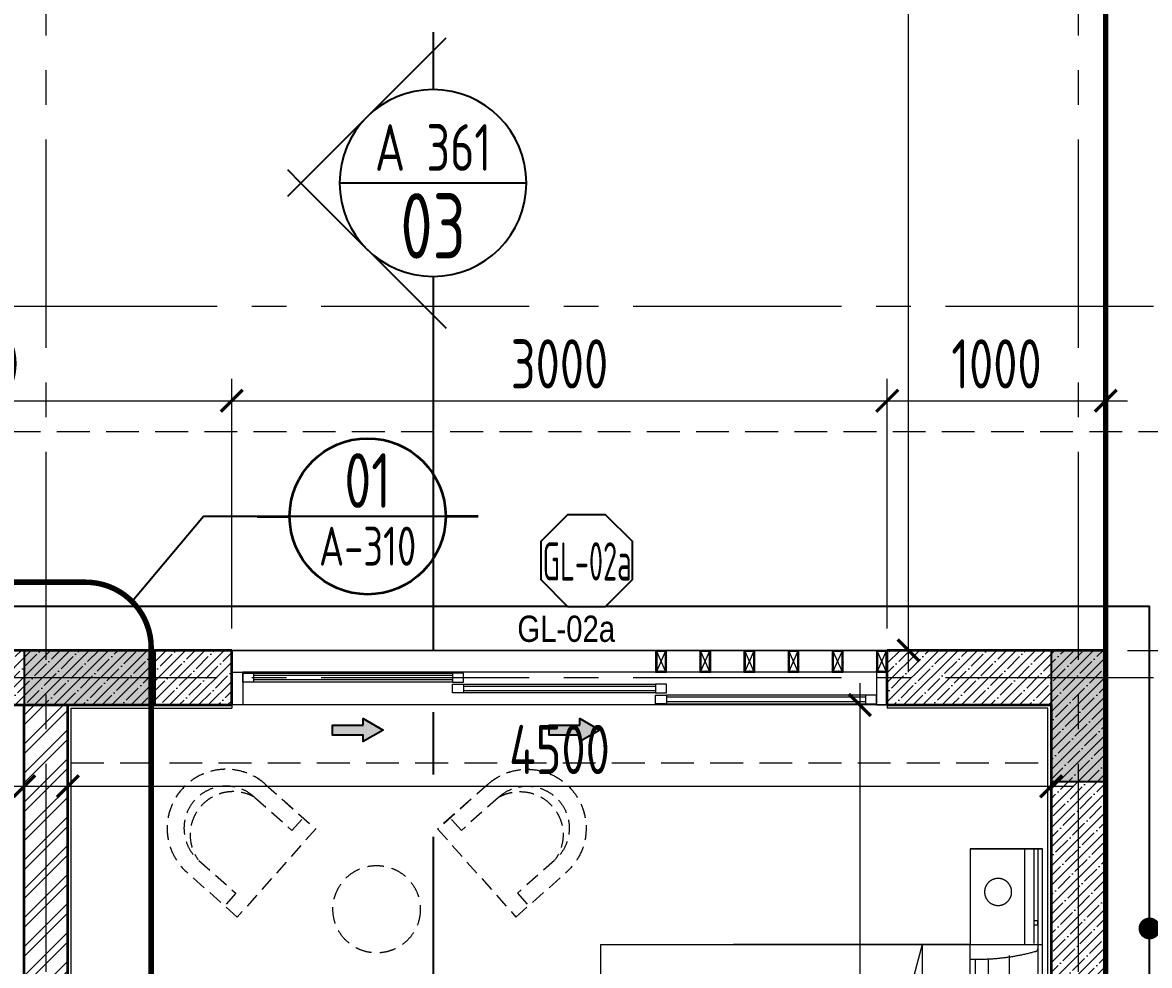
# Model space of a CAD drawing. Header units: millimetres. Extents: x -8913 to 62688, y -13000 to 43000.
# Drawn here: x 45830 to 50988, y 21357 to 25674 of the extents above; entities that cross this region are included whole.
import ezdxf
from ezdxf.enums import TextEntityAlignment as Align

# ---------------------------------------------------------------- set-up
doc = ezdxf.new("R2010")
doc.units = ezdxf.units.MM
doc.header["$MEASUREMENT"] = 0
doc.header["$PDMODE"] = 1
for name, pattern in [('1735 X DT-5BR-FFP$0$DASHED', [0.75, 0.5, -0.25]), ('1735 X DT-5BR-FFP$0$HIDDEN', [0.375, 0.25, -0.125]), ('1735 X DT-5BR-Grids$0$CENTER2', [28.575, 19.05, -3.175, 3.175, -3.175]), ('1735 X DT-5BR-Plot Limit$0$PHANTOM', [2.5, 1.25, -0.25, 0.25, -0.25, 0.25, -0.25]), ('HIDDEN2', [4.7625, 3.175, -1.5875])]:
    doc.linetypes.add(name, pattern=pattern)
for name, color, linetype in [('03-Col-DT-5BR-First Floor$0$ST--Column', 4, 'Continuous'), ('03-Col-DT-5BR-First Floor$0$ST--Column Hatch', 253, 'Continuous'), ('08--SPACENUMBER-1', 8, 'Continuous'), ('08--WINREF-1', 8, 'Continuous'), ('1735 X DT-5BR-FFP$0$G-COLR-252', 252, 'Continuous'), ('1735 X DT-5BR-FFP$0$L-Louvers 1', 2, 'Continuous'), ('1735 X DT-5BR-Plot Limit$0$Z-BUILDING SETBACK', 150, '1735 X DT-5BR-Plot Limit$0$PHANTOM')]:
    doc.layers.add(name, color=color, linetype=linetype)
for name, color, linetype, lineweight in [('05--LEADER', 8, 'Continuous', 13), ('07--DIM-2', 2, 'Continuous', 25), ('08--DETREF', 7, 'Continuous', 25), ('08--SECTREF', 7, 'Continuous', 35), ('08--SECTREF-1', 2, 'Continuous', 25), ('08--SECTREF-2', 4, 'Continuous', 35), ('08--WINREF', 7, 'Continuous', 25), ('1735 X DT-5BR-FFP$0$04--HATCH-0', 251, 'Continuous', 9), ('1735 X DT-5BR-FFP$0$06--LINE ABOVE', 9, '1735 X DT-5BR-FFP$0$DASHED', 15), ('1735 X DT-5BR-FFP$0$F--BLOCKWALL-2', 2, 'Continuous', 25), ('1735 X DT-5BR-FFP$0$F--BLOCKWALL-3--HOLLOW', 3, 'Continuous', 35), ('1735 X DT-5BR-FFP$0$F--BLOCKWALL-3--INSULATED', 3, 'Continuous', 35), ('1735 X DT-5BR-FFP$0$F--BLOCKWALL-HATCH--HOLLOW', 251, 'Continuous', 13), ('1735 X DT-5BR-FFP$0$F--BLOCKWALL-HATCH--INSULATED', 251, 'Continuous', 13), ('1735 X DT-5BR-FFP$0$L--DOORS-1', 9, 'Continuous', 18), ('1735 X DT-5BR-FFP$0$L--DOORS-2', 2, 'Continuous', 25), ('1735 X DT-5BR-FFP$0$L--LOUVER-TIMBER', 1, 'Continuous', 15), ('1735 X DT-5BR-FFP$0$L--WINDOW-0', 8, 'Continuous', 13), ('1735 X DT-5BR-FFP$0$L--WINDOW-1', 9, 'Continuous', 18), ('1735 X DT-5BR-FFP$0$L--WINDOW-2', 2, 'Continuous', 15), ('1735 X DT-5BR-FFP$0$M--PLASTER-0', 8, 'Continuous', 9), ('1735 X DT-5BR-FFP$0$N--FURNITURE-0', 251, '1735 X DT-5BR-FFP$0$HIDDEN', 13), ('1735 X DT-5BR-Grids$0$03--GRID', 252, '1735 X DT-5BR-Grids$0$CENTER2', 5), ('1735 X DT-5BR-Grids$0$08--DETREF', 7, 'Continuous', 25), ('1735 X DT-5BR-Grids$0$08--MAIN SECT REF', 7, 'Continuous', 25), ('1735 X DT-5BR-Grids$0$08--SECTREF', 7, 'Continuous', 25), ('1735 X DT-5BR-Grids$0$08--SECTREF-1', 2, 'Continuous', 25), ('1735 X DT-5BR-Grids$0$08--SECTREF-2', 4, 'Continuous', 35), ('Z--X-REF', 7, 'Continuous', 0)]:
    doc.layers.add(name, color=color, linetype=linetype, lineweight=lineweight)
for name, color, linetype, lineweight, plot in [('1735 X DT-5BR-FFP$0$00--Glazing No', 6, 'Continuous', 0, False), ('1735 X DT-5BR-FFP$0$X-Wipeout 1', 251, 'Continuous', 25, False), ('1735 X DT-5BR-FFP-Ext$0$00--ORIGIN', 6, 'Continuous', 0, False)]:
    doc.layers.add(name, color=color, linetype=linetype, lineweight=lineweight, plot=plot)
doc.styles.add('1735 X DT-5BR-FFP$0$style1', font='arial.ttf', dxfattribs={"width": 0.8, "height": 250})
doc.styles.add('1735 X DT-5BR-Grids$0$ISO', font='isocp2.shx', dxfattribs={"width": 0.8})
doc.styles.add('ISO', font='isocp2.shx', dxfattribs={"width": 0.8})
doc.dimstyles.new('1-100_AR', dxfattribs={"dimtxt": 225, "dimasz": 100, "dimexe": 100, "dimexo": 100, "dimgap": 0, "dimtad": 0, "dimdec": 0, "dimzin": 12, "dimdsep": 46, "dimtxsty": 'ISO', "dimblk": 'ARCHTICK', "dimcen": 100, "dimdle": 100, "dimclrd": 8, "dimclre": 9, "dimclrt": 2, "dimadec": 0, "dimazin": 0, "dimtfac": 1, "dimtdec": 0, "dimtmove": 0, "dimatfit": 2, "dimldrblk": 'ARCHTICK', "dimfxl": 1, "dimtvp": 0.75, "dimtolj": 1, "dimtzin": 12, "dimlwd": 9, "dimlwe": 9, "dimarcsym": 0})

# ---------------------------------------------------------------- blocks, each defined once
blk = doc.blocks.new('1735 X DT-5BR-FFP$0$bd2')
at = {"ltscale": 300}
for p, q in [((-0.9015, 2.023), (-0.9016, 0)), ((-0.9015, 2.023), (0.9062, 2.023)), ((0.9062, 2.023), (0.9062, 0)), ((-0.7082, 0.6011), (-0.7082, 2.0111)), ((-0.5363, 0.6464), (-0.5363, 2.0111)), ((-0.3643, 0.6918), (-0.3643, 2.0111)), ((-0.1924, 0.7371), (-0.1924, 2.0111)), ((-0.0204, 0.7817), (-0.0204, 2.0111)), ((0.1515, 0.7491), (0.1515, 2.0111)), ((0.3235, 0.7038), (0.3235, 2.0111)), ((0.4954, 0.6584), (0.4955, 2.0111)), ((0.6674, 0.6131), (0.6674, 2.0111)), ((-0.9015, 0.331), (-0.9015, 1.413)), ((0.6674, 0.331), (0.6674, 0.3734)), ((-1.3386, 0.331), (-0.9015, 0.331)), ((-1.3386, 0.331), (-1.3386, 0)), ((-1.3386, 0), (-1.3386, 0.331)), ((-1.3386, 0.331), (-0.9015, 0.331)), ((-0.6589, 0.331), (-0.9015, 0.331)), ((-0.1523, 0.331), (0.1652, 0.331)), ((0.6636, 0.331), (0.9019, 0.331)), ((1.3433, 0.331), (0.9062, 0.331)), ((0.9062, 0.331), (1.3433, 0.331)), ((1.3433, 0.331), (1.3433, 0)), ((1.3433, 0.331), (1.3433, 0)), ((-0.6588, 0.3061), (-0.8327, 0.3061)), ((0.1665, 0.3061), (-0.1607, 0.3061)), ((0.8374, 0.3061), (0.6635, 0.3061)), ((-0.6583, 0.2459), (-0.8366, 0.2459)), ((0.1653, 0.2459), (-0.1618, 0.2459)), ((0.8413, 0.2459), (0.663, 0.2459)), ((-0.3915, 0.1746), (-0.481, 0.1746)), ((0.4857, 0.1746), (0.3962, 0.1746)), ((1.2208, 0.201), (1.2208, 0.1334)), ((1.2638, 0.201), (1.2638, 0.1334)), ((-0.6692, 0.1513), (-0.8504, 0.1513)), ((0.1517, 0.1513), (-0.1517, 0.1513)), ((0.8551, 0.1513), (0.6738, 0.1513)), ((-1.3386, 0.0817), (-1.0287, 0.0817)), ((-1.2504, 0.0817), (-1.2247, 0.0817)), ((-1.2161, 0.0817), (-0.9016, 0.0817)), ((1.2208, 0.0817), (0.9062, 0.0817)), ((1.3433, 0.0817), (1.0334, 0.0817)), ((1.2552, 0.0817), (1.2294, 0.0817)), ((-1.3386, 0.0387), (-0.9058, 0.0387)), ((-1.3386, 0.0215), (1.3386, 0.0215)), ((1.3386, 0), (-1.3386, 0)), ((1.3433, 0), (-1.3386, 0)), ((1.3433, 0.0387), (0.9105, 0.0387))]:
    blk.add_line(p, q, dxfattribs=at)
for points in [[(-0.9015, 0.5502), (0.0024, 0.7884), (0.9062, 0.5501)], [(-0.9015, 0.5502), (0.9062, 0.5501)]]:
    blk.add_lwpolyline(points, dxfattribs=at)
for points in [[(1.1563, 0.244), (1.3282, 0.244), (1.3282, 0.2182), (1.1563, 0.2182)], [(1.2165, 0.2096), (1.2681, 0.2096), (1.2681, 0.201), (1.2165, 0.201)], [(1.238, 0.2182), (1.2466, 0.2182), (1.2466, 0.2096), (1.238, 0.2096)], [(1.2165, 0.1334), (1.2681, 0.1334), (1.2681, 0.1248), (1.2165, 0.1248)], [(-1.009, 0.0387), (-0.9918, 0.0387), (-0.9918, 0.0215), (-1.009, 0.0215)], [(1.0137, 0.0387), (0.9965, 0.0387), (0.9965, 0.0215), (1.0137, 0.0215)]]:
    blk.add_lwpolyline(points, close=True, dxfattribs=at)
blk.add_circle((-1.1416, 0.2028), 0.0619, dxfattribs=at)
for centre, radius, start, end in [((-0.4385, -0.2258), 0.7092, 89.9998, 109.5031), ((-0.4386, 0.3289), 0.1545, 43.1057, 89.9616), ((-0.361, -0.0107), 0.4816, 63.713, 91.9015), ((0.4431, -0.2258), 0.7092, 99.0578, 114.1992), ((0.4366, 0.3192), 0.1604, 96.3738, 162.626), ((0.4512, 0.3568), 0.1679, 135.4475, 176.4867), ((0.3656, 0.6867), 0.2148, 260.8629, 288.8516), ((0.4431, -0.2258), 0.7092, 70.4966, 90.755), ((-1.2982, 0.2945), 0.6404, 347.0728, 13.3865), ((0.4661, 0.2879), 0.6281, 167.7521, 195.1241), ((-0.4614, 0.2879), 0.6281, 344.8756, 12.2476), ((1.3029, 0.2945), 0.6404, 166.6132, 192.9269), ((-1.807, 0.2956), 0.9748, 344.6226, 2.0813), ((1.8116, 0.2956), 0.9748, 177.9186, 195.3773), ((-0.6274, 0.5753), 0.4266, 263.726, 310.4034), ((0.6321, 0.5753), 0.4266, 229.5963, 276.2737), ((0.0004, 1.4717), 1.3551, 250.9376, 264.0428), ((0.0043, 1.4717), 1.3551, 275.9569, 289.0621), ((-0.882, 0.0365), 0.015, 269.9397, 359.9998), ((0.8867, 0.0365), 0.015, 180.0001, 270.0602)]:
    blk.add_arc(centre, radius, start, end, dxfattribs=at)
blk = doc.blocks.new('1735 X DT-5BR-FFP$0$CHAIR')
at = {"ltscale": 300}
for p, q in [((1066438.4, 93046.1, -8421), (1066710.3, 92839.9, -8421)), ((1066389.4, 92975.7, -8421), (1066590.2, 92823.4, -8421)), ((1066710.3, 92839.9, -8421), (1066347.9, 92361.9, -8421)), ((1066590.2, 92823.4, -8421), (1066642, 92891.7, -8421)), ((1066130.5, 92634.3, -8421), (1066331.4, 92482, -8421)), ((1066347.9, 92361.9, -8421), (1066076, 92568.1, -8421)), ((1066331.4, 92482, -8421), (1066279.6, 92413.7, -8421))]:
    blk.add_line(p, q, dxfattribs=at)
at = {"ltscale": 300, "elevation": -8421}
blk.add_lwpolyline([(1066710.3, 92839.9), (1066347.9, 92361.9), (1066076, 92568.1, -1.005102), (1066438.4, 93046.1), (1066709.2, 92838.5)], format="xyb", close=True, dxfattribs=at)
at = {"ltscale": 300}
for centre, radius, start, end in [((1066256, 92808, -8421), 299.9, 52.53497, 233.11813), ((1066256, 92808, -8421), 214.2, 52.53497, 233.11813), ((1066294.7, 92778.1, -8421), 219.1, 64.3858, 220.22419)]:
    blk.add_arc(centre, radius, start, end, dxfattribs=at)
blk = doc.blocks.new('1735 X DT-5BR-FFP$0$A$Cf7053b23')
at = {"ltscale": 300}
blk.add_circle((0, 0), 200, dxfattribs=at)
at = {"ltscale": 300, "extrusion": (-2.24161e-16, -2.42379e-16, -1), "xscale": 0.9, "yscale": 0.9, "zscale": -0.9, "rotation": 175.5277013506346}
blk.add_blockref('1735 X DT-5BR-FFP$0$CHAIR', (963910.5, 8073, -7578.9), dxfattribs=at)
at = {"ltscale": 300, "extrusion": (2.24161e-16, -2.42379e-16, -1), "xscale": -0.9, "yscale": 0.9, "zscale": -0.9, "rotation": 184.4722986493654}
blk.add_blockref('1735 X DT-5BR-FFP$0$CHAIR', (-963910.5, 8073, -7578.9), dxfattribs=at)
blk = doc.blocks.new('*U621')
at = {"layer": '1735 X DT-5BR-FFP$0$L--WINDOW-0'}
for p, q in [((1450, 0), (-1450, 0)), ((490, -5), (1400, -5)), ((1400, -45), (490, -45)), ((440, -55), (-440, -55)), ((-440, -95), (440, -95)), ((1450, -150), (-1450, -150)), ((-490, -105), (-1400, -105)), ((-1400, -145), (-490, -145)), ((1500, -250), (-1500, -250))]:
    blk.add_line(p, q, dxfattribs=at)
at = {"layer": '1735 X DT-5BR-FFP$0$L--WINDOW-1'}
for p, q in [((1400, -15), (490, -15)), ((1400, -35), (490, -35)), ((440, -65), (-440, -65)), ((440, -85), (-440, -85)), ((-490, -115), (-1400, -115)), ((-490, -135), (-1400, -135))]:
    blk.add_line(p, q, dxfattribs=at)
at = {"layer": '1735 X DT-5BR-FFP$0$L--WINDOW-2'}
for points in [[(1500, -150), (1450, -150), (1450, 0), (1500, 0)], [(-1500, -150), (-1450, -150), (-1450, 0), (-1500, 0)], [(440, -45), (490, -45), (490, -5), (440, -5)], [(1450, -45), (1400, -45), (1400, -5), (1450, -5)], [(-490, -95), (-440, -95), (-440, -55), (-490, -55)], [(490, -95), (440, -95), (440, -55), (490, -55)], [(-1450, -145), (-1400, -145), (-1400, -105), (-1450, -105)], [(-440, -145), (-490, -145), (-490, -105), (-440, -105)]]:
    blk.add_lwpolyline(points, close=True, dxfattribs=at)
blk = doc.blocks.new('1735 X DT-5BR-FFP$0$Fix Louver')
at = {"layer": '1735 X DT-5BR-FFP$0$04--HATCH-0'}
h = blk.add_hatch(dxfattribs=at)
h.set_pattern_fill('ANSI38', color=256, scale=20)
h.paths.add_polyline_path([(5, 95), (45, 95), (45, 5), (5, 5)], flags=16)
h.paths.add_polyline_path([(0, 100), (50, 100), (50, 0), (0, 0)])
for p, q in [((5, 95), (45, 5)), ((45, 95), (5, 5))]:
    blk.add_line(p, q, dxfattribs=at)
at = {"layer": '1735 X DT-5BR-FFP$0$L--LOUVER-TIMBER'}
for points in [[(0, 100), (50, 100), (50, 0), (0, 0)], [(5, 95), (45, 95), (45, 5), (5, 5)]]:
    blk.add_lwpolyline(points, close=True, dxfattribs=at)
blk = doc.blocks.new('03-Col-DT-5BR-First Floor')
at = {"layer": '03-Col-DT-5BR-First Floor$0$ST--Column Hatch'}
h = blk.add_hatch(color=256, dxfattribs=at)
h.dxf.hatch_style = 1
h.paths.add_polyline_path([(10650, 22550), (10650, 22800), (10050, 22800), (10050, 22550)])
h = blk.add_hatch(color=256, dxfattribs=at)
h.dxf.hatch_style = 1
h.paths.add_polyline_path([(14750, 22200), (15000, 22200), (15000, 22800), (14750, 22800)])
at = {"layer": '03-Col-DT-5BR-First Floor$0$ST--Column'}
for points in [[(10650, 22550), (10650, 22800), (10050, 22800), (10050, 22550)], [(14750, 22200), (15000, 22200), (15000, 22800), (14750, 22800)]]:
    blk.add_lwpolyline(points, close=True, dxfattribs=at)
blk = doc.blocks.new('1735 X DT-5BR-FFP$0$arrow 1')
blk.add_wipeout([(-232, 23.4), (-91.3, 23.4), (-91.3, 52.7), (0, 0), (-91.3, -52.7), (-91.3, -23.4), (-232, -23.4)]).dxf.layer = '1735 X DT-5BR-FFP$0$X-Wipeout 1'
at = {"layer": '1735 X DT-5BR-FFP$0$L--DOORS-1', "transparency": 33554623}
h = blk.add_hatch(color=252, dxfattribs=at)
h.dxf.hatch_style = 1
h.paths.add_polyline_path([(-232, 23.4), (-91.3, 23.4), (-91.3, 52.7), (0, 0), (-91.3, -52.7), (-91.3, -23.4), (-232, -23.4)])
at = {"layer": '1735 X DT-5BR-FFP$0$L--DOORS-2'}
blk.add_lwpolyline([(-91.3, 23.4), (-91.3, 52.7), (0, 0), (-91.3, -52.7), (-91.3, -23.4), (-232, -23.4), (-232, 23.4), (-91.3, 23.4)], dxfattribs=at)
blk = doc.blocks.new('1735 X DT-5BR-FFP')
at = {"layer": '1735 X DT-5BR-FFP$0$F--BLOCKWALL-HATCH--HOLLOW'}
h = blk.add_hatch(dxfattribs=at)
h.set_pattern_fill('ANSI32', color=256, scale=250)
h.paths.add_polyline_path([(10250, 22550), (10050, 22550), (10050, 18651.1), (10250, 18651.1)])
at = {"layer": '1735 X DT-5BR-FFP$0$F--BLOCKWALL-HATCH--INSULATED'}
h = blk.add_hatch(dxfattribs=at)
h.set_pattern_fill('ANSI35', color=256, scale=250, style=0)
h.paths.add_polyline_path([(8600, 22800), (8600, 22550), (11000, 22550), (11000, 22800)])
h = blk.add_hatch(dxfattribs=at)
h.set_pattern_fill('ANSI35', color=256, scale=250, style=0)
h.paths.add_polyline_path([(15000, 22800), (14000, 22800), (14000, 22550), (14750, 22550), (14750, 17749.9), (15000, 17749.9)])
at = {"layer": '1735 X DT-5BR-FFP$0$06--LINE ABOVE', "ltscale": 300}
for points in [[(9700, 9450.1), (9700, 5450), (15300, 5450), (15300, 23800), (7800, 23800), (7800, 25500), (2700, 25500), (2700, 21100), (2800, 21100)], [(10265, 22285), (14735, 22285)]]:
    blk.add_lwpolyline(points, dxfattribs=at)
at = {"layer": '1735 X DT-5BR-FFP$0$F--BLOCKWALL-2'}
blk.add_lwpolyline([(3000, 20100), (2800, 20100), (2800, 7800), (7350, 7800), (7350, 6250), (15200, 6250), (15200, 23000), (7700, 23000), (7700, 24700), (2800, 24700), (2800, 21100), (3000, 21100)], dxfattribs=at)
at = {"layer": '1735 X DT-5BR-FFP$0$F--BLOCKWALL-3--HOLLOW'}
for p, q in [((10050, 18651.1), (10050, 22550)), ((10250, 18651.1), (10250, 22550))]:
    blk.add_line(p, q, dxfattribs=at)
at = {"layer": '1735 X DT-5BR-FFP$0$F--BLOCKWALL-3--INSULATED'}
for p, q in [((11000, 22550), (11000, 22800)), ((14000, 22550), (14000, 22800))]:
    blk.add_line(p, q, dxfattribs=at)
for points in [[(11000, 22800), (8600, 22800)], [(15000, 17749.9), (15000, 22800), (14000, 22800)], [(8600, 22550), (11000, 22550)], [(14000, 22550), (14750, 22550), (14750, 17749.9)]]:
    blk.add_lwpolyline(points, dxfattribs=at)
at = {"layer": '1735 X DT-5BR-FFP$0$M--PLASTER-0'}
for p, q in [((11000, 22550), (11000, 22535)), ((14000, 22550), (14000, 22535))]:
    blk.add_line(p, q, dxfattribs=at)
for points in [[(10265, 17100), (10265, 22535), (11000, 22535)], [(11435, 17750), (11435, 18565), (11565, 18565), (11565, 17965), (14735, 17965), (14735, 22535), (14000, 22535)]]:
    blk.add_lwpolyline(points, dxfattribs=at)
at = {"layer": '1735 X DT-5BR-FFP$0$G-COLR-252', "xscale": -1, "rotation": 180}
blk.add_blockref('*U621', (12500, 22550), dxfattribs=at)
at = {"layer": '1735 X DT-5BR-FFP$0$L-Louvers 1', "xscale": -1, "rotation": 180}
for p in [(12940, 22800), (13142, 22800), (13344, 22800), (13546, 22800), (13748, 22800), (13950, 22800)]:
    blk.add_blockref('1735 X DT-5BR-FFP$0$Fix Louver', p, dxfattribs=at)
at = {"layer": '1735 X DT-5BR-FFP$0$N--FURNITURE-0', "rotation": 180}
blk.add_blockref('1735 X DT-5BR-FFP$0$A$Cf7053b23', (11663, 21614.9), dxfattribs=at)
at = {"layer": '1735 X DT-5BR-FFP$0$N--FURNITURE-0', "extrusion": (0, 0, -1), "xscale": 1000.000000000001, "yscale": 1000.000000000001, "zscale": -1000.000000000001, "rotation": 269.9999995117159}
blk.add_blockref('1735 X DT-5BR-FFP$0$bd2', (-14710, 20552.4), dxfattribs=at)
at = {"layer": '1735 X DT-5BR-FFP$0$00--Glazing No', "insert": (12530.9, 22898), "char_height": 120, "width": 687.788, "attachment_point": 5, "style": '1735 X DT-5BR-FFP$0$style1'}
blk.add_mtext('{\\fSWIS721 BT|b0|i0|c0|p50;GL-02a}', dxfattribs=at)
at = {"layer": '1735 X DT-5BR-FFP$0$L--WINDOW-2'}
for p in [(11692.7, 22434.7), (12685, 22434.7)]:
    blk.add_blockref('1735 X DT-5BR-FFP$0$arrow 1', p, dxfattribs=at)
blk.add_blockref('03-Col-DT-5BR-First Floor', (0, 0))
blk = doc.blocks.new('_ArchTick')
at = {"color": 0, "const_width": 0.15}
blk.add_lwpolyline([(-0.5, -0.5), (0.5, 0.5)], dxfattribs=at)
blk = doc.blocks.new('*D57')
at = {"layer": '07--DIM-2', "color": 9, "lineweight": 9, "transparency": 16777216}
for p, q in [((44387.5, 22900), (44387.5, 24042.6)), ((46787.5, 22900), (46787.5, 24042.6))]:
    blk.add_line(p, q, dxfattribs=at)
at = {"layer": '07--DIM-2', "color": 8, "lineweight": 9, "transparency": 16777216}
blk.add_line((44287.5, 23942.6), (46887.5, 23942.6), dxfattribs=at)
at = {"layer": 'Defpoints', "color": 0, "transparency": 16777216}
for p in [(46787.5, 23942.6), (44387.5, 22800), (46787.5, 22800)]:
    blk.add_point(p, dxfattribs=at)
at = {"layer": '07--DIM-2', "color": 8, "lineweight": 9, "transparency": 16777216, "xscale": 100, "yscale": 100, "zscale": 100, "rotation": 180}
blk.add_blockref('_ArchTick', (44387.5, 23942.6), dxfattribs=at)
at = {"layer": '07--DIM-2', "color": 8, "lineweight": 9, "transparency": 16777216, "xscale": 100, "yscale": 100, "zscale": 100}
blk.add_blockref('_ArchTick', (46787.5, 23942.6), dxfattribs=at)
at = {"layer": '07--DIM-2', "color": 2, "transparency": 16777216, "insert": (45587.5, 24111.4), "char_height": 225, "attachment_point": 5, "style": 'ISO'}
blk.add_mtext('\\A1;2400', dxfattribs=at)
blk = doc.blocks.new('*D58')
at = {"layer": '07--DIM-2', "color": 9, "lineweight": 9, "transparency": 16777216}
for p, q in [((46787.5, 22900), (46787.5, 24042.6)), ((49787.5, 22900), (49787.5, 24042.6))]:
    blk.add_line(p, q, dxfattribs=at)
at = {"layer": '07--DIM-2', "color": 8, "lineweight": 9, "transparency": 16777216}
blk.add_line((46687.5, 23942.6), (49887.5, 23942.6), dxfattribs=at)
at = {"layer": 'Defpoints', "color": 0, "transparency": 16777216}
for p in [(49787.5, 23942.6), (46787.5, 22800), (49787.5, 22800)]:
    blk.add_point(p, dxfattribs=at)
at = {"layer": '07--DIM-2', "color": 8, "lineweight": 9, "transparency": 16777216, "xscale": 100, "yscale": 100, "zscale": 100, "rotation": 180}
blk.add_blockref('_ArchTick', (46787.5, 23942.6), dxfattribs=at)
at = {"layer": '07--DIM-2', "color": 8, "lineweight": 9, "transparency": 16777216, "xscale": 100, "yscale": 100, "zscale": 100}
blk.add_blockref('_ArchTick', (49787.5, 23942.6), dxfattribs=at)
at = {"layer": '07--DIM-2', "color": 2, "transparency": 16777216, "insert": (48287.5, 24111.3), "char_height": 225, "attachment_point": 5, "style": 'ISO'}
blk.add_mtext('\\A1;3000', dxfattribs=at)
blk = doc.blocks.new('*D59')
at = {"layer": '07--DIM-2', "color": 9, "lineweight": 9, "transparency": 16777216}
for p, q in [((49787.5, 22900), (49787.5, 24042.6)), ((50787.5, 22900), (50787.5, 24042.6))]:
    blk.add_line(p, q, dxfattribs=at)
at = {"layer": '07--DIM-2', "color": 8, "lineweight": 9, "transparency": 16777216}
blk.add_line((49687.5, 23942.6), (50887.5, 23942.6), dxfattribs=at)
at = {"layer": 'Defpoints', "color": 0, "transparency": 16777216}
for p in [(50787.5, 23942.6), (49787.5, 22800), (50787.5, 22800)]:
    blk.add_point(p, dxfattribs=at)
at = {"layer": '07--DIM-2', "color": 8, "lineweight": 9, "transparency": 16777216, "xscale": 100, "yscale": 100, "zscale": 100, "rotation": 180}
blk.add_blockref('_ArchTick', (49787.5, 23942.6), dxfattribs=at)
at = {"layer": '07--DIM-2', "color": 8, "lineweight": 9, "transparency": 16777216, "xscale": 100, "yscale": 100, "zscale": 100}
blk.add_blockref('_ArchTick', (50787.5, 23942.6), dxfattribs=at)
at = {"layer": '07--DIM-2', "color": 2, "transparency": 16777216, "insert": (50287.5, 24111.3), "char_height": 225, "attachment_point": 5, "style": 'ISO'}
blk.add_mtext('\\A1;1000', dxfattribs=at)
blk = doc.blocks.new('WIN-NO')
blk.add_wipeout([(-109.6, 298.1), (-285.4, 122.3), (-285.4, -126.2), (-109.6, -301.9), (138.9, -301.9), (314.6, -126.2), (314.6, 122.3), (138.9, 298.1)])
at = {"layer": '08--WINREF-1'}
blk.add_lwpolyline([(-109.6, 298.1), (-285.4, 122.3), (-285.4, -126.2), (-109.6, -301.9), (138.9, -301.9), (314.6, -126.2), (314.6, 122.3), (138.9, 298.1)], close=True, dxfattribs=at)
at = {"layer": '08--WINREF', "style": 'ISO', "width": 0.6}
blk.add_attdef('WINDOWNO', text='', height=250, dxfattribs=at).set_placement((17.8, -6.7), align=Align.MIDDLE)
blk = doc.blocks.new('*D110')
at = {"layer": '07--DIM-2', "color": 8, "lineweight": 9, "transparency": 16777216}
blk.add_line((52141.7, 22700), (52141.7, 27100), dxfattribs=at)
at = {"layer": '07--DIM-2', "color": 9, "lineweight": 9, "transparency": 16777216}
for p, q in [((50887.5, 27000), (52241.7, 27000)), ((50887.5, 22800), (52241.7, 22800))]:
    blk.add_line(p, q, dxfattribs=at)
at = {"layer": 'Defpoints', "color": 0, "transparency": 16777216}
for p in [(50787.5, 27000), (52141.7, 27000), (50787.5, 22800)]:
    blk.add_point(p, dxfattribs=at)
at = {"layer": '07--DIM-2', "color": 8, "lineweight": 9, "transparency": 16777216, "xscale": 100, "yscale": 100, "zscale": 100}
for p, rotation in [((52141.7, 27000), 90), ((52141.7, 22800), 270)]:
    blk.add_blockref('_ArchTick', p, dxfattribs=dict(at, rotation=rotation))
at = {"layer": '07--DIM-2', "color": 2, "transparency": 16777216, "insert": (51973, 24900), "char_height": 225, "attachment_point": 5, "rotation": 90, "style": 'ISO'}
blk.add_mtext('\\A1;4200', dxfattribs=at)
blk = doc.blocks.new('*D134')
at = {"layer": '07--DIM-2', "color": 9, "lineweight": 9, "transparency": 16777216}
for p, q in [((43237.5, 22450), (43237.5, 22077.6)), ((45837.5, 22450), (45837.5, 22077.6))]:
    blk.add_line(p, q, dxfattribs=at)
at = {"layer": '07--DIM-2', "color": 8, "lineweight": 9, "transparency": 16777216}
blk.add_line((43137.5, 22177.6), (45937.5, 22177.6), dxfattribs=at)
at = {"layer": 'Defpoints', "color": 0, "transparency": 16777216}
for p in [(43237.5, 22550), (45837.5, 22550), (45837.5, 22177.6)]:
    blk.add_point(p, dxfattribs=at)
at = {"layer": '07--DIM-2', "color": 8, "lineweight": 9, "transparency": 16777216, "xscale": 100, "yscale": 100, "zscale": 100, "rotation": 180}
blk.add_blockref('_ArchTick', (43237.5, 22177.6), dxfattribs=at)
at = {"layer": '07--DIM-2', "color": 8, "lineweight": 9, "transparency": 16777216, "xscale": 100, "yscale": 100, "zscale": 100}
blk.add_blockref('_ArchTick', (45837.5, 22177.6), dxfattribs=at)
at = {"layer": '07--DIM-2', "color": 2, "transparency": 16777216, "insert": (44537.5, 22346.4), "char_height": 225, "attachment_point": 5, "style": 'ISO'}
blk.add_mtext('\\A1;2600', dxfattribs=at)
blk = doc.blocks.new('*D135')
at = {"layer": '07--DIM-2', "color": 9, "lineweight": 9, "transparency": 16777216}
for p, q in [((46037.5, 22450), (46037.5, 22077.6)), ((50537.5, 22450), (50537.5, 22077.6))]:
    blk.add_line(p, q, dxfattribs=at)
at = {"layer": '07--DIM-2', "color": 8, "lineweight": 9, "transparency": 16777216}
blk.add_line((45937.5, 22177.6), (50637.5, 22177.6), dxfattribs=at)
at = {"layer": 'Defpoints', "color": 0, "transparency": 16777216}
for p in [(46037.5, 22550), (50537.5, 22550), (50537.5, 22177.6)]:
    blk.add_point(p, dxfattribs=at)
at = {"layer": '07--DIM-2', "color": 8, "lineweight": 9, "transparency": 16777216, "xscale": 100, "yscale": 100, "zscale": 100, "rotation": 180}
blk.add_blockref('_ArchTick', (46037.5, 22177.6), dxfattribs=at)
at = {"layer": '07--DIM-2', "color": 8, "lineweight": 9, "transparency": 16777216, "xscale": 100, "yscale": 100, "zscale": 100}
blk.add_blockref('_ArchTick', (50537.5, 22177.6), dxfattribs=at)
at = {"layer": '07--DIM-2', "color": 2, "transparency": 16777216, "insert": (48287.5, 22346.3), "char_height": 225, "attachment_point": 5, "style": 'ISO'}
blk.add_mtext('\\A1;4500', dxfattribs=at)
blk = doc.blocks.new('*D136')
at = {"layer": '07--DIM-2', "color": 8, "lineweight": 9, "transparency": 16777216}
blk.add_line((49662.1, 22650), (49662.1, 17850), dxfattribs=at)
at = {"layer": '07--DIM-2', "color": 9, "lineweight": 9, "transparency": 16777216}
for p, q in [((50079.5, 22550), (49562.1, 22550)), ((50079.5, 17950), (49562.1, 17950))]:
    blk.add_line(p, q, dxfattribs=at)
at = {"layer": 'Defpoints', "color": 0, "transparency": 16777216}
for p in [(50179.5, 22550), (49662.1, 17950), (50179.5, 17950)]:
    blk.add_point(p, dxfattribs=at)
at = {"layer": '07--DIM-2', "color": 8, "lineweight": 9, "transparency": 16777216, "xscale": 100, "yscale": 100, "zscale": 100}
for p, rotation in [((49662.1, 22550), 90), ((49662.1, 17950), 270)]:
    blk.add_blockref('_ArchTick', p, dxfattribs=dict(at, rotation=rotation))
at = {"layer": '07--DIM-2', "color": 2, "transparency": 16777216, "insert": (49493.4, 20250), "char_height": 225, "attachment_point": 5, "rotation": 90, "style": 'ISO'}
blk.add_mtext('\\A1;4600', dxfattribs=at)
blk = doc.blocks.new('*D137')
at = {"layer": '07--DIM-2', "color": 8, "lineweight": 9, "transparency": 16777216}
blk.add_line((52141.7, 22900), (52141.7, 17649.9), dxfattribs=at)
at = {"layer": '07--DIM-2', "color": 9, "lineweight": 9, "transparency": 16777216}
for p, q in [((50887.5, 22800), (52241.7, 22800)), ((50887.5, 17749.9), (52241.7, 17749.9))]:
    blk.add_line(p, q, dxfattribs=at)
at = {"layer": 'Defpoints', "color": 0, "transparency": 16777216}
for p in [(50787.5, 22800), (50787.5, 17749.9), (52141.7, 17749.9)]:
    blk.add_point(p, dxfattribs=at)
at = {"layer": '07--DIM-2', "color": 8, "lineweight": 9, "transparency": 16777216, "xscale": 100, "yscale": 100, "zscale": 100}
for p, rotation in [((52141.7, 22800), 90), ((52141.7, 17749.9), 270)]:
    blk.add_blockref('_ArchTick', p, dxfattribs=dict(at, rotation=rotation))
at = {"layer": '07--DIM-2', "color": 2, "transparency": 16777216, "insert": (51973, 20274.9), "char_height": 225, "attachment_point": 5, "rotation": 90, "style": 'ISO'}
blk.add_mtext('\\A1;5050', dxfattribs=at)
blk = doc.blocks.new('*U217')
blk.add_line((-183974.3, 60145), (-184974.3, 60145))
at = {"layer": '08--DETREF'}
blk.add_lwpolyline([(-185181.4, 60145), (-185525.7, 60145), (-185984.1, 59599.9)], dxfattribs=at)
at = {"layer": '08--DETREF', "color": 251, "linetype": 'HIDDEN2', "ltscale": 100, "const_width": 35}
blk.add_lwpolyline([(-191058.9, 51727.4, 0.414214), (-190638.9, 51307.4), (-186281.1, 51307.4, 0.414214), (-185861.1, 51727.4), (-185861.1, 59302.9, 0.414214), (-186281.1, 59722.9), (-190638.9, 59722.9, 0.414214), (-191058.9, 59302.9)], format="xyb", close=True, dxfattribs=at)
at = {"layer": '08--SECTREF'}
for p, q in [((-185181.4, 60145), (-184974.3, 60145)), ((-183767.2, 60145), (-183974.3, 60145))]:
    blk.add_line(p, q, dxfattribs=at)
blk.add_circle((-184474.3, 60145), 500, dxfattribs=at)
at = {"layer": '08--SECTREF-1', "style": 'ISO', "width": 0.8, "flags": 4}
blk.add_attdef('DRG-NO', text='', height=250, dxfattribs=at).set_placement((-184474.3, 59953.7), align=Align.MIDDLE_CENTER)
at = {"layer": '08--SECTREF-2', "style": 'ISO', "width": 0.8, "flags": 4}
blk.add_attdef('SECTION', text='', height=350, dxfattribs=at).set_placement((-184474.3, 60374.4), align=Align.MIDDLE_CENTER)
blk = doc.blocks.new('*U465')
blk.add_line((-4603.6, 0), (-5603.6, 0))
at = {"layer": '1735 X DT-5BR-Grids$0$08--DETREF'}
blk.add_line((-5103.6, 3500), (-5103.6, 5103.6), dxfattribs=at)
at = {"layer": '1735 X DT-5BR-Grids$0$08--SECTREF'}
for p, q in [((-5103.6, 2833.3), (-5103.6, 3166.7)), ((-5103.6, 500), (-5103.6, 2500)), ((-5103.6, 707.1), (-5032.8, 777.8)), ((-5103.6, -707.1), (-5103.6, -500))]:
    blk.add_line(p, q, dxfattribs=at)
for points in [[(-5103.6, -707.1), (-5810.7, 0), (-5103.6, 707.1)], [(-5881.4, 70.7), (-5810.7, 0), (-5881.4, -70.7)], [(-5103.6, -807.1), (-5103.6, -707.1), (-5032.8, -777.8)]]:
    blk.add_lwpolyline(points, dxfattribs=at)
blk.add_circle((-5103.6, 0), 500, dxfattribs=at)
at = {"layer": '1735 X DT-5BR-Grids$0$08--SECTREF-1', "style": '1735 X DT-5BR-Grids$0$ISO', "width": 0.8, "flags": 4}
blk.add_attdef('DRG-NO', text='', height=250, dxfattribs=at).set_placement((-5103.6, -191.3), align=Align.MIDDLE_CENTER)
at = {"layer": '1735 X DT-5BR-Grids$0$08--SECTREF-2', "style": '1735 X DT-5BR-Grids$0$ISO', "width": 0.8, "flags": 4}
blk.add_attdef('SECTION', text='', height=350, dxfattribs=at).set_placement((-5103.6, 229.3), align=Align.MIDDLE_CENTER)
blk = doc.blocks.new('1735 X DT-5BR-Grids')
at = {"layer": '1735 X DT-5BR-Grids$0$03--GRID', "ltscale": 50}
for p, q in [((10150, -2960.853), (10150, 33283.323)), ((14875, -2960.853), (14875, 33283.323)), ((-2878.651, 24374.999), (20742.863, 24374.999)), ((-2878.651, 22674.999), (20742.863, 22674.999))]:
    blk.add_line(p, q, dxfattribs=at)
at = {"layer": '1735 X DT-5BR-Grids$0$08--MAIN SECT REF'}
ref = blk.add_blockref('*U465', (16284.819, 24939.243), dxfattribs=dict(at, xscale=-0.855, yscale=0.855, zscale=0.855, rotation=180))
ref.add_attrib('SECTION', '03', dxfattribs={"layer": '1735 X DT-5BR-Grids$0$08--SECTREF-2', "height": 299.25, "style": '1735 X DT-5BR-Grids$0$ISO', "width": 0.8, "flags": 4}).set_placement((11921.281, 24743.168), align=Align.MIDDLE_CENTER)
ref.add_attrib('DRG-NO', 'A 361', dxfattribs={"layer": '1735 X DT-5BR-Grids$0$08--SECTREF-1', "height": 213.75, "style": '1735 X DT-5BR-Grids$0$ISO', "width": 0.8, "flags": 4}).set_placement((11921.281, 25102.067), align=Align.MIDDLE_CENTER)
blk = doc.blocks.new('1735 X DT-5BR-FFP-Ext')
at = {"layer": '1735 X DT-5BR-FFP-Ext$0$00--ORIGIN'}
blk.add_lwpolyline([(3000, 24500), (7500, 24500), (7500, 22800), (15000, 22800), (15000, 6450), (10000, 6450), (10000, 9450), (7500, 9450), (7500, 9450), (3000, 9450)], close=True, dxfattribs=at)
blk = doc.blocks.new('1735 X DT-5BR-Plot Limit')
at = {"layer": '1735 X DT-5BR-Plot Limit$0$Z-BUILDING SETBACK', "ltscale": 500, "const_width": 25}
blk.add_lwpolyline([(15000, 3000), (3000, 3000), (3000, 27000.001), (15000, 27000.001)], close=True, dxfattribs=at)
blk = doc.blocks.new('*D229')
at = {"color": 8, "lineweight": 9, "transparency": 16777216}
blk.add_line((49884.8, 22700), (49884.8, 30100), dxfattribs=at)
at = {"color": 9, "lineweight": 9, "transparency": 16777216}
for p, q in [((49840.4, 30000), (49784.8, 30000)), ((49840.4, 22800), (49784.8, 22800))]:
    blk.add_line(p, q, dxfattribs=at)
at = {"layer": 'Defpoints', "color": 0, "transparency": 16777216}
for p in [(49884.8, 30000), (49940.4, 30000), (49940.4, 22800)]:
    blk.add_point(p, dxfattribs=at)
at = {"color": 8, "lineweight": 9, "transparency": 16777216, "xscale": 100, "yscale": 100, "zscale": 100}
for p, rotation in [((49884.8, 30000), 90), ((49884.8, 22800), 270)]:
    blk.add_blockref('_ArchTick', p, dxfattribs=dict(at, rotation=rotation))
at = {"color": 2, "transparency": 16777216, "insert": (49716, 26400), "char_height": 225, "attachment_point": 5, "rotation": 90, "style": 'ISO'}
blk.add_mtext('\\A1;7200', dxfattribs=at)

msp = doc.modelspace()

# ---------------------------------------------------------------- block references
at = {"layer": 'Z--X-REF'}
msp.add_blockref('1735 X DT-5BR-FFP', (35787.5, 0), dxfattribs=at)

# ---------------------------------------------------------------- next in the draw order: block references
msp.add_blockref('1735 X DT-5BR-Grids', (35787.5, 0))
at = {"layer": '08--DETREF', "xscale": 0.7142857142857143, "yscale": 0.7142857142857143, "zscale": 0.7142857142857143}
msp.add_blockref('*U217', (179176.8, -19547.3), dxfattribs=at).add_auto_attribs({'SECTION': '01', 'DRG-NO': 'A-310'})
at = {"layer": 'Z--X-REF'}
for name in ['1735 X DT-5BR-Plot Limit', '1735 X DT-5BR-FFP-Ext']:
    msp.add_blockref(name, (35787.5, 0), dxfattribs=at)

# ---------------------------------------------------------------- next in the draw order: dimensions: what is measured, and where the dimension line sits
dim = msp.add_linear_dim(base=(49884.8, 30000), p1=(49940.4, 22800), p2=(49940.4, 30000), angle=90, dimstyle='1-100_AR')
dim.commit()
dim.dimension.update_dxf_attribs({"geometry": '*D229', "text_midpoint": (49716, 26400)})
at = {"layer": '07--DIM-2'}
for base, p1, p2, angle, picture, middle in [((52141.7, 27000), (50787.5, 22800), (50787.5, 27000), 90, '*D110', (51973, 24900)), ((46787.5, 23942.6), (44387.5, 22800), (46787.5, 22800), 180, '*D57', (45587.5, 24111.4)), ((49787.5, 23942.6), (46787.5, 22800), (49787.5, 22800), 180, '*D58', (48287.5, 24111.3)), ((50787.5, 23942.6), (49787.5, 22800), (50787.5, 22800), 180, '*D59', (50287.5, 24111.3))]:
    dim = msp.add_linear_dim(base=base, p1=p1, p2=p2, angle=angle, dimstyle='1-100_AR', override={"dimtmove": 1}, dxfattribs=at)
    dim.commit()
    dim.dimension.update_dxf_attribs({"geometry": picture, "text_midpoint": middle})
for base, p1, p2, picture, middle in [((52141.7, 17749.9), (50787.5, 22800), (50787.5, 17749.9), '*D137', (51973, 20274.9)), ((49662.1, 17950), (50179.5, 22550), (50179.5, 17950), '*D136', (49493.4, 20250))]:
    dim = msp.add_linear_dim(base=base, p1=p1, p2=p2, angle=90, dimstyle='1-100_AR', dxfattribs=at)
    dim.commit()
    dim.dimension.update_dxf_attribs({"geometry": picture, "text_midpoint": middle})
for base, p1, p2, picture, middle in [((45837.5, 22177.6), (43237.5, 22550), (45837.5, 22550), '*D134', (44537.5, 22346.4)), ((50537.5, 22177.6), (46037.5, 22550), (50537.5, 22550), '*D135', (48287.5, 22346.3))]:
    dim = msp.add_linear_dim(base=base, p1=p1, p2=p2, dimstyle='1-100_AR', dxfattribs=at)
    dim.commit()
    dim.dimension.update_dxf_attribs({"geometry": picture, "text_midpoint": middle})

# ---------------------------------------------------------------- next in the draw order: leaders
at = {"layer": '05--LEADER'}
msp.add_leader([(50987.5, 21526.8), (52615.5, 21526.8)], dimstyle='1-100_AR', override={"dimgap": 0, "dimtad": 0, "dimldrblk": 'Dot'}, dxfattribs=at)

# ---------------------------------------------------------------- next in the draw order: block references
at = {"layer": '08--SPACENUMBER-1', "xscale": 0.7, "yscale": 0.7, "zscale": 0.7}
msp.add_blockref('WIN-NO', (48401.3, 23212), dxfattribs=at).add_auto_attribs({'WINDOWNO': 'GL-02a'})

doc.saveas('drawing.dxf')
